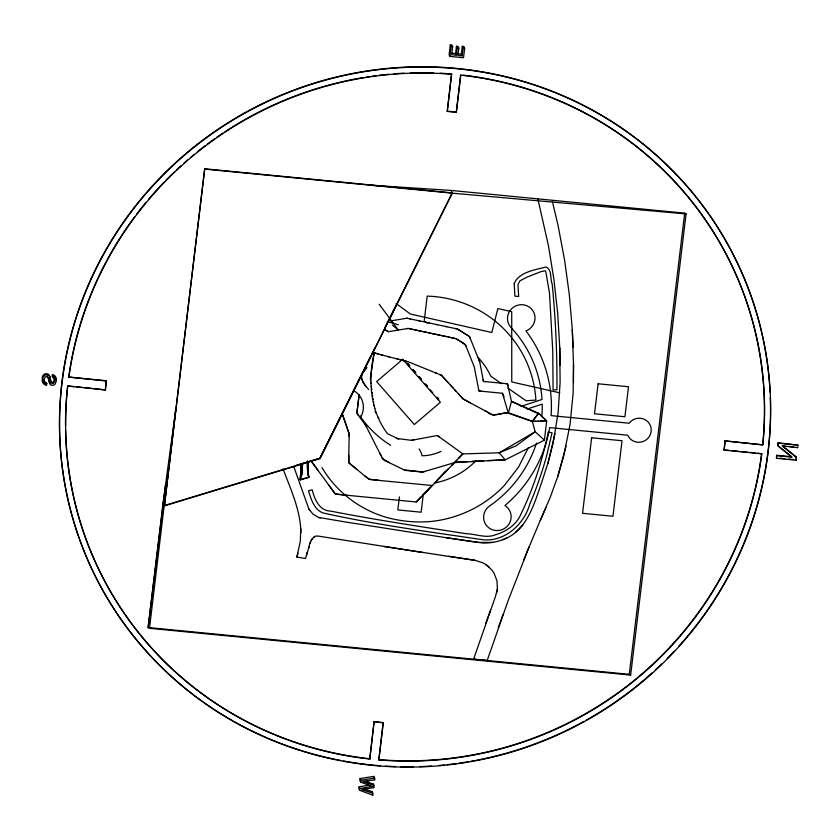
<?xml version="1.0" encoding="UTF-8"?>
<svg xmlns="http://www.w3.org/2000/svg" width="840" height="840" viewBox="0 0 840 840"><rect width="100%" height="100%" fill="white"/><g stroke="black" fill="none" stroke-linecap="round" stroke-linejoin="round"><path stroke-width="1.26" d="M560.133 365.316L559.755 348.075L560.112 382.421L558.086 413.238L552.993 443.541L547.911 463.439L555.03 433.493M573.457 382.515L573.51 364.938L573.143 393.225L569.961 425.072L563.587 456.498L557.602 477.078L566.066 446.093M348.789 455.217L348.925 462.935L356.832 469.298M523.645 560.322L529.074 546.945L508.084 600.758L487.2 660.502L473.624 659.127L495.506 596.4L497.448 588.703L496.933 580.724L494.151 573.395L491.904 570.045L486.087 564.648L489.227 567.189M307.661 461.349L307.734 469.024M307.629 464.719L307.734 461.507M300.804 533.033L300.752 528.98L300.332 541.191L296.846 557.077L298.022 553.172M307.913 472.08A68.302 66.602 -25.8 0 0 308.049 473.172L308.774 477.298L300.437 479.84L300.594 475.115M300.668 475.272L300.437 479.84L301.445 464.142M55.839 379.932L55.881 378.546M349.146 436.37L348.915 433.052L342.195 413.637M105.441 388.385L106.355 380.73L68.702 377.066A351.11 342.384 -25.8 0 1 109.232 256.095M74.088 386.631L67.589 386.001L105.43 389.97L106.355 380.73M175.854 408.901L163.054 503.108L148.113 627.522L149.499 628.299L630.662 675.098L686.07 213.927L684.684 213.15L450.996 190.417L369.957 185.167M450.996 190.417L452.33 193.179L320.072 458.64L164.388 505.869L204.708 168.798L452.183 192.875L384.878 327.947M164.388 505.869L204.708 168.798M359.09 395.073L356.895 413.291L366.66 426.825M368.361 785.274L359.111 786.797L358.88 788.687L359.678 790.335L372.855 795.165L372.278 791.658L363.741 788.865M373.076 793.317L361.694 789.6L373.769 787.615L374.02 785.432L362.681 781.389L374.693 779.856L374.115 776.349L360.098 778.544L359.867 780.465L360.665 782.124L372.246 786.429L359.909 788.456L359.111 786.797M359.678 790.335L359.909 788.456M360.665 782.124L360.895 780.202L360.098 778.544M450.303 44.835L449.117 54.758L449.915 56.406L463.512 57.729L464.667 48.143L463.858 46.484L462.294 46.326L461.36 54.138L462.157 55.797L457.957 55.388L458.84 48.069L458.031 46.41L456.467 46.263L455.584 53.571L456.393 55.23L451.689 54.779L452.666 46.641L451.868 44.993L450.303 44.835L451.101 46.494L449.915 56.406M399.399 496.913L397.834 509.943L421.144 512.201L423.329 493.962M440.024 73.195A351.11 342.384 -25.8 0 1 451.584 73.973L447.258 111.447L456.32 112.287L460.782 75.159A351.11 342.384 -25.8 0 1 762.825 444.875L725.014 440.906L762.825 444.875M447.258 111.447L451.584 73.973M374.105 721.571L369.779 759.034L374.105 721.571L383.303 722.715L378.84 759.906A351.11 342.384 -25.8 0 0 761.786 453.82L757.743 453.128M456.393 55.23L457.265 47.912L456.467 46.263M372.162 792.582L372.278 791.658M373.159 784.319L366.555 781.221L367.353 782.88M462.157 55.797L463.092 47.985L462.294 46.326M460.635 74.855L456.32 112.287M378.84 759.906L383.156 722.411M404.124 469.875L422.814 472.017L454.724 462.578L505.218 459.837L544.383 440.16L546.693 420.882L538.577 413.291L511.487 401.373L507.433 383.764L483.483 381.433L483.105 379.502M630.662 675.098L629.265 674.321L684.684 213.15L686.07 213.927L452.33 193.179L204.855 169.103M761.786 453.81L724.091 450.145L725.014 440.906M724.091 450.145L725.162 441.21M782.387 445.83L797.685 447.72L798 445.127L778.113 442.796L777.788 445.546L791.711 456.74L776.611 455.269L776.506 458.283L796.194 460.194L796.32 457.023L782.387 445.83L784.907 446.082M776.506 458.283L776.611 455.269M776.822 455.69L791.91 457.159L777.987 445.967L778.113 442.796M796.32 457.023L796.194 460.194M149.499 628.299L175.781 408.755M165.638 484.155L148.113 627.522L629.265 674.321M359.142 394.663L356.916 412.461L358.281 415.159M44.142 381.203A2.562 2.499 -25.8 0 0 45.003 382.011L46.82 383.565L46.536 385.224A5.187 5.061 -25.8 0 1 45.57 385.014A4.578 4.463 -25.8 0 1 43.932 384.069A4.253 4.137 -25.8 0 1 43.019 382.841A4.809 4.694 -25.8 0 1 42.693 381.927L42.882 377.916A5.492 5.355 -25.8 0 1 43.418 376.772L43.963 376.047A3.812 3.717 -25.8 0 1 45.098 375.207L45.602 374.987A3.675 3.581 -25.8 0 1 48.163 375.039A3.181 3.108 -25.8 0 1 49.361 375.879L49.812 376.541A5.187 5.061 -25.8 0 1 50.295 377.843L51.135 382.568L52.668 383.555A1.712 1.67 -25.8 0 0 53.445 383.366L54.715 381.518L54.474 378.504A2.321 2.257 -25.8 0 0 53.76 377.832L52.185 376.362L52.468 374.608L54.485 375.459A3.612 3.518 -25.8 0 1 55.346 376.509L55.671 377.318M52.7 377.444L52.468 374.608M46.158 383.313L46.295 382.483M496.776 592.641L497.448 588.703M384.983 327.978L376.068 345.944M546.693 420.882L532.319 421.376L508.326 413.228L511.487 401.373L539.585 414.236M361.568 375.249L362.114 373.611M296.814 557.014L305.55 558.537L307.314 552.374L306.401 555.419M307.335 552.437L309.204 546.294L308.752 547.869M547.88 463.376L541.485 482.927C533.999 504.536 526.712 531.374 502.677 539.752C496.461 542.052 489.794 543.197 483.063 542.986C437.913 536.844 392.952 529.263 347.907 522.396L318.644 517.44L320.24 517.923M309.236 546.357C309.194 541.475 314.654 534.828 317.121 536.109M310.727 541.821L310.191 543.27M557.571 477.015L550.252 497.249L540.309 520.391L546.084 507.15M490.529 610.102L485.615 623.731M503.129 614.303L498.257 627.827M331.737 433.734L331.391 434.501M362.26 373.926L361.715 375.554A6.962 6.793 -25.8 0 0 361.589 377.664L361.851 379.103M529.106 547.008L540.278 520.327M528.276 447.825L518.543 467.103L504.42 485.405A115.332 112.466 -25.8 0 1 430.878 521.482A124.026 120.939 -25.8 0 1 390.842 518.5M296.615 465.213L319.872 458.22L362.943 371.647M364.14 369.369L370.545 356.506M371.711 354.175L372.876 351.834M385.108 327.285L396.175 305.067M374.934 347.918L319.925 458.325L164.241 505.565M375.512 346.994L373.096 351.593L373.695 352.59L382.767 355.215M362.586 372.677L363.069 371.858M362.733 372.981L366.965 367.594M312.438 538.398L311.209 540.256M363.825 370.755L365.536 368.666M515.655 532.245L522.732 525.21M456.75 460.415L416.22 501.984L335.423 494.13L311.546 461.612L318.318 470.831M458.776 458.241L462.83 453.905L499.191 452.802L516.096 445.809L535.185 431.76L532.319 421.376L538.534 413.332L532.319 421.376L509.229 413.028M416.22 501.984L421.554 496.409M422.552 495.358L429.544 488.03M436.884 480.344L445.546 471.272M424.505 493.773L431.582 486.36M435.12 482.654L448.382 468.762M451.92 465.056L462.83 453.905L437.272 435.477L411.59 440.339L396.48 438.438M313.572 537.38L314.213 536.97M502.677 539.752L507.255 537.705M520.894 406.392L542.01 399.462A121.485 118.461 -25.8 0 0 511.035 327.537A13.839 13.492 -25.8 0 1 513.418 307.251A13.839 13.492 -25.8 0 1 533.505 311.798A13.839 13.492 -25.8 0 1 525.934 330.907A130.714 127.46 -25.8 0 1 551.093 415.622L629.192 423.224A12.306 11.991 -25.8 0 1 647.924 421.817A12.306 11.991 -25.8 0 1 645.708 440.192A12.306 11.991 -25.8 0 1 627.743 435.215L549.644 427.623A130.714 127.46 -25.8 0 1 504.945 505.544A13.839 13.492 -25.8 0 1 507.801 525.662A13.839 13.492 -25.8 0 1 487.106 526.25A13.839 13.492 -25.8 0 1 489.594 505.974A121.485 118.461 -25.8 0 0 536.487 443.09M527.426 408.986L542.199 404.135A121.485 118.461 -25.8 0 1 541.811 416.64M425.061 471.356L422.352 472.048L405.143 470.379L383.922 460.089L382.053 457.506M300.353 479.682L301.413 479.356M163.054 503.108L165.553 502.352M308.774 477.298L302.484 479.052M413.731 439.94L411.59 440.339M506.782 412.808L493.101 415.128L463.459 399.189L460.32 395.934M390.548 320.922L406.991 318.213L457.422 328.996L469.529 336.599L470.253 338.415M388.395 331.685L384.699 329.522L388.395 331.685L408.219 328.43L411.138 329.06M360.895 780.202L374.913 778.008M407.117 328.598L408.219 328.43M446.271 537.695L478.086 542.441L493.028 542.388M504.011 396.869L502.488 393.278L478.937 390.978L474.296 367.017L465.654 345.303L462.808 342.909M463.544 461.58L456.971 461.864L467.197 461.591M472.206 461.223L483.641 460.74M488.292 460.541L505.218 459.837L499.191 452.802L535.185 431.76L544.383 440.16M485.499 381.633L483.483 381.433L479.714 361.914L469.529 336.599L468.636 336.031M481.079 391.188L479.336 391.178L478.653 390.106M533.221 421.344L534.114 421.312M535.017 421.281L535.92 421.25M537.716 421.187L538.619 421.155M540.414 421.092L541.307 421.06M542.21 421.04L543.102 421.008M544.898 420.945L545.8 420.913M406.319 318.318L407.369 318.286M505.606 383.586L507.476 383.943L507.917 385.885M398.654 439.079L387.513 433.713C370.01 410.603 367.931 380.447 374.168 352.979L373.159 351.488M448.413 111.258L454.881 111.857M374.252 721.875L383.303 722.715M451.101 46.494L452.666 46.641M463.092 47.985L464.667 48.143M457.265 47.912L458.84 48.069M452.067 53.235L455.584 53.571M457.159 53.729L461.36 54.138M778.312 443.216L798 445.127M788.687 446.45L793.716 446.933M68.702 377.066L106.502 381.034M76.692 386.883L81.889 387.387M84.483 387.639L90.983 388.269M93.587 388.521L105.43 389.97M723.944 449.841L729.141 450.345M731.745 450.597L738.245 451.227M740.838 451.479L747.337 452.12M749.942 452.372L755.139 452.876M779.993 458.22L784.917 458.703M788.602 459.06L793.527 459.543M432.789 485.552L370.041 479.546L368.12 478.706L348.653 462.578L349.188 433.976L342.762 415.296M378.987 480.322L369.38 479.199L365.127 476.123M317.846 536.035L422.846 552.478L383.754 546.441M346.7 495.222L335.244 493.889L328.471 484.659M474.957 560.312L448.886 556.385L474.957 560.312L482.654 562.726L486.119 564.711M422.814 552.416L448.917 556.448M52.994 375.69L55.01 376.541A3.612 3.518 -25.8 0 1 55.87 377.591L56.364 381.014L55.125 384.09A3.465 3.381 -25.8 0 1 54.737 384.468A3.255 3.171 -25.8 0 1 54.075 384.909A3.602 3.518 -25.8 0 1 53.361 385.182A3.349 3.265 -25.8 0 1 52.364 385.298L51.671 385.214A3.003 2.929 -25.8 0 1 50.505 384.657C47.733 382.767 50.368 376.058 45.896 376.656A2.079 2.037 -25.8 0 0 45.077 377.202L44.121 379.491L44.667 382.284A2.562 2.499 -25.8 0 0 45.528 383.093L46.82 383.565M409.437 318.728L410.466 318.948M418.751 320.723L419.78 320.943M428.064 322.718L429.093 322.938M436.338 324.481L437.378 324.702M445.651 326.477L446.681 326.697M454.965 328.471L455.994 328.692M409.195 328.639L410.172 328.85M411.002 329.028L414.068 329.679M415.044 329.889L416.02 330.099M416.577 330.225L420.893 331.139M421.869 331.349L424.925 332.01M425.765 332.189L426.741 332.399M430.637 333.228L424.788 331.979M431.613 333.438L436.065 334.394M436.485 334.478L437.462 334.688M438.438 334.897L441.641 335.58M442.334 335.727L443.31 335.937M444.286 336.147L450.135 337.397M451.112 337.606L452.088 337.817M452.781 337.964L455.983 338.646L465.203 344.411L465.959 346.3M412.115 329.269L413.091 329.48M413.784 329.627L416.987 330.309M417.963 330.519L418.94 330.729M419.36 330.813L422.142 331.411M422.835 331.558L423.812 331.769M428.683 332.808L429.66 333.018M430.5 333.197L433.282 333.795M433.566 333.858L434.543 334.068M435.509 334.268L438.858 334.981M439.415 335.108L440.391 335.318M441.357 335.528L444.423 336.179M445.263 336.357L446.24 336.567M448.182 336.977L449.159 337.187M449.999 337.365L453.065 338.026M454.031 338.237L455.007 338.447M559.776 392.847L511.76 381.948L511.718 311.682L497.879 308.543L491.82 332.504L410.382 314.024L396.06 303.481M377.979 353.966L374.168 352.979L370.304 378.851M379.89 354.459L400.869 359.898M402.78 360.402L406.592 361.389M387.524 356.444L389.424 356.937M397.058 358.911L398.969 359.405M399.935 359.656L408.503 361.882L441.378 375.207L442.281 376.183M390.831 518.511L385.276 517.052A115.269 112.403 -25.8 0 1 357.378 504.157A115.332 112.466 -25.8 0 1 322.004 467.659M437.272 435.477L439.404 437.01M439.814 374.567L441.378 375.197L446.786 381.119M502.488 393.278L508.326 413.228C501.48 411.842 493.763 418.142 487.715 412.23M436.685 373.296L435.12 372.666M318.675 517.503L312.921 514.101L308.847 508.935L293.864 466.841M457.034 328.913L459.753 330.456M389.403 462.661L382.662 458.903L365.211 424.463M455.564 338.562L458.504 340.211M470.558 402.969L463.019 398.895L445.893 380.131M484.628 410.56L486.685 411.673M460.635 331.012L461.528 331.569M462.42 332.136L463.302 332.693M464.195 333.249L465.969 334.362M466.862 334.919L467.744 335.475M460.173 341.26L461.013 341.786M461.853 342.31L462.693 342.836M427.235 323.064L424.19 321.153L427.203 296.111A115.332 112.466 -25.8 0 1 535.899 400.04L526.144 400.806L507.959 388.143M501.532 383.67L490.833 376.226A76.881 74.981 -25.8 0 0 477.96 357.315M782.597 446.25L796.52 457.443M392.354 325.059L398.307 330.046L379.197 304.248M540.603 415.191L541.622 416.136M542.63 417.081L543.648 418.036M544.667 418.981L545.685 419.927M368.592 389.571L363.5 382.988M47.334 375.889L49.98 383.565A3.003 2.929 -25.8 0 0 50.726 383.995M447.689 382.106L448.592 383.093M450.397 385.077L451.3 386.064M452.204 387.051L453.106 388.038M454.902 390.012L455.805 390.999M443.184 377.171L444.99 379.144M458.514 393.96L459.417 394.947M407.915 363.752L409.626 365.705M413.06 369.611L415.622 372.54M419.044 376.446L421.617 379.376M425.911 384.269L427.298 385.854M407.211 363.08L409.784 366.009M413.207 369.915L415.769 372.844M437.168 397.257L438.732 398.906M406.949 363.332L409.521 366.261M412.944 370.167L415.506 373.096M418.929 377.003L421.502 379.932M424.925 383.838L427.497 386.768M430.059 389.697L432.632 392.627M436.905 397.509L438.617 399.462M364.822 385.056L365.935 386.536M375.753 413.018L375.05 411.358M362.754 381.455L364.235 383.828M308.879 508.998L309.677 510.363M378.231 417.375L378.851 418.457M362.659 381.381L363.647 383.292M380.184 453.779L380.909 455.228M537.841 198.807L548.415 245.543L553.928 279.51L557.728 313.74L559.787 348.138M573.153 347.435L572.292 329.826L573.542 365.001M360.108 415.821L360.707 417.05A108.686 105.987 -25.8 0 0 390.6 445.274M374.157 778.754L374.693 779.856M373.223 783.773L374.02 785.432M373.359 786.786L373.769 787.615M372.456 794.336L372.855 795.165M46.095 384.321L46.536 385.224M54.075 377.643L54.191 380.425L52.92 382.284A1.712 1.67 -25.8 0 1 52.143 382.473L50.705 381.685L50.032 378.231M283.048 468.888C290.409 488.439 299.439 508.043 300.783 529.043M362.008 379.785L362.806 381.685M43.932 380.825L43.575 379.449M479.062 360.286L479.756 362.114M361.694 378.788L362.156 380.09M552.384 201.453L558.106 225.719L564.596 260.159L569.341 294.913L572.324 329.889M49.907 377.412L49.77 376.761A5.187 5.061 -25.8 0 0 49.287 375.459L48.836 374.798A3.181 3.108 -25.8 0 0 47.639 373.957A3.633 3.539 -25.8 0 0 45.854 373.727A3.675 3.581 -25.8 0 0 45.077 373.905L44.573 374.126A3.812 3.717 -25.8 0 0 43.438 374.966L42.903 375.69A5.492 5.355 -25.8 0 0 42.368 376.834L42.168 380.846A4.809 4.694 -25.8 0 0 42.368 381.465A4.253 4.137 -25.8 0 0 43.187 382.767A4.578 4.463 -25.8 0 0 45.045 383.933M308.7 477.141L307.556 467.702A80.997 78.981 -25.8 0 1 307.534 461.129M308.049 473.172L308.711 477.162L308.038 473.025M370.471 379.995L370.556 380.562M370.892 382.841L370.976 383.407M371.385 386.264L371.469 386.831M371.805 389.12L371.889 389.687M372.309 392.532L372.382 393.11M372.719 395.388L372.803 395.955M373.223 398.811L373.306 399.378M373.632 401.656L373.716 402.234M374.136 405.08L374.22 405.647M374.556 407.935L374.64 408.503M361.536 378.063L361.431 377.36A6.962 6.793 -25.8 0 1 361.452 375.974M307.587 461.286L308.133 473.34M202.409 701.432A357.21 348.338 -25.8 0 1 247.59 111.269A357.21 348.338 -25.8 0 1 770.07 392.259M770.291 397.341A357.21 348.338 -25.8 0 1 738.034 556.658M737.478 557.833A357.21 348.338 -25.8 0 1 678.636 646.443M674.31 651.137A357.21 348.338 -25.8 0 1 667.244 658.497M661.794 663.873A357.21 348.338 -25.8 0 1 655.305 670.016M652.481 672.588A357.21 348.338 -25.8 0 1 598.111 713.192M597.03 713.843A357.21 348.338 -25.8 0 1 585.984 720.279M583.758 721.518A357.21 348.338 -25.8 0 1 538.419 742.571M537.212 743.033A357.21 348.338 -25.8 0 1 507.959 752.755M506.73 753.102A357.21 348.338 -25.8 0 1 475.681 760.421M474.39 760.662A357.21 348.338 -25.8 0 1 470.516 761.365M467.933 761.807A357.21 348.338 -25.8 0 1 458.84 763.214M456.236 763.571A357.21 348.338 -25.8 0 1 447.122 764.683M444.507 764.957A357.21 348.338 -25.8 0 1 439.331 765.45M431.582 766.038A357.21 348.338 -25.8 0 1 419.937 766.605M413.469 766.763A357.21 348.338 -25.8 0 1 400.659 766.731M395.567 766.595A357.21 348.338 -25.8 0 1 385.403 766.101M380.331 765.744A357.21 348.338 -25.8 0 1 343.413 760.966M340.882 760.494A357.21 348.338 -25.8 0 1 337.092 759.759M335.832 759.497A357.21 348.338 -25.8 0 1 301.885 750.76M300.647 750.372A357.21 348.338 -25.8 0 1 267.677 738.161M266.49 737.646A357.21 348.338 -25.8 0 1 233.919 721.486M232.796 720.846A357.21 348.338 -25.8 0 1 203.438 702.177M369.779 759.034A351.11 342.384 -25.8 0 1 67.736 386.306M68.849 377.37A351.11 342.384 -25.8 0 1 451.731 74.277M463.187 75.148A351.11 342.384 -25.8 0 1 762.678 444.57M761.639 453.516A351.11 342.384 -25.8 0 1 378.693 759.612M369.631 758.73A351.11 342.384 -25.8 0 1 65.573 430.479M65.51 425.418A351.11 342.384 -25.8 0 1 67.452 387.261M109.851 254.982A351.11 342.384 -25.8 0 1 134.831 216.562M136.385 214.505A351.11 342.384 -25.8 0 1 146.003 202.367M148.491 199.406A351.11 342.384 -25.8 0 1 164.273 181.997M166.089 180.128A351.11 342.384 -25.8 0 1 174.405 171.938M176.243 170.195A351.11 342.384 -25.8 0 1 180.894 165.9M183.729 163.359A351.11 342.384 -25.8 0 1 187.541 160.02M190.439 157.542A351.11 342.384 -25.8 0 1 194.334 154.297M197.284 151.903A351.11 342.384 -25.8 0 1 205.275 145.666M207.302 144.144A351.11 342.384 -25.8 0 1 214.494 138.915M216.562 137.456A351.11 342.384 -25.8 0 1 222.852 133.161M224.973 131.764A351.11 342.384 -25.8 0 1 322.108 86.961M323.337 86.604A351.11 342.384 -25.8 0 1 363.668 77.511M366.177 77.112A351.11 342.384 -25.8 0 1 369.936 76.535M372.445 76.177A351.11 342.384 -25.8 0 1 376.215 75.663M378.725 75.348A351.11 342.384 -25.8 0 1 388.794 74.267M393.887 73.826A351.11 342.384 -25.8 0 1 404.103 73.174M410.487 72.912A351.11 342.384 -25.8 0 1 433.587 72.922M475.933 460.782A76.881 74.981 -25.8 0 1 434.48 483.021M387.366 321.741A108.686 105.987 -25.8 0 1 398.328 324.839M441.021 451.395A46.127 44.982 -25.8 0 1 422.09 455.794A19.835 19.341 -25.8 0 0 419.076 449.001M353.524 390.548A19.835 19.341 -25.8 0 1 360.696 417.05M307.797 470.988A68.302 66.602 -25.8 0 1 307.619 468.794M307.786 473.046A68.156 64.428 29.7 0 1 307.346 464.741M307.534 464.762A84.126 79.548 28.5 0 1 307.608 461.906M301.76 475.167A500.209 425.691 -54.4 0 1 302.568 464.006M301.686 475.01A500.209 425.691 -54.4 0 1 302.494 463.848M300.457 477.372L300.363 479.703L301.203 463.565L300.457 477.372M514.216 283.626L514.868 296.131L518.668 296.499L517.976 284.634L519.855 280.896L526.669 277.274L540.928 271.656L545.212 270.753L545.832 271.73L549.507 293.213L552.751 350.973L553.087 389.865L556.92 389.823C557.256 354.585 555.629 319.284 552.216 284.245C549.938 279.279 552.426 269.262 545.822 267.015C535.216 269.85 518.7 272.108 514.216 283.626M591.633 437.776L582.55 513.303L612.948 516.264L622.03 440.727L591.633 437.776M598.111 383.786L594.51 413.784L624.908 416.735L628.509 386.747L598.111 383.786M548.31 432.106C542.094 461.401 532.885 490.214 519.53 517.041C514.49 526.113 505.25 531.804 495.548 534.765C486.014 538.692 475.87 533.904 466.127 533.694C420.956 526.701 375.721 519.897 330.855 511.151C319.284 510.846 314.591 499.328 312.207 489.804L308.5 490.812C311.105 499.076 314.076 509.88 323.243 512.999C375.869 524.738 429.503 531.856 482.822 539.731C504.683 542.01 524.076 524.444 529.778 504.168A383.082 373.569 -25.8 0 0 546.641 455.711L552.058 432.82L548.31 432.106M402.707 359.31L376.656 381.57L414.32 424.536L440.37 402.276L402.707 359.31M355.31 763.224A357.21 348.338 -25.8 0 0 748.545 289.096A357.21 348.338 -25.8 0 0 141.498 198.922A357.21 348.338 -25.8 0 0 355.31 763.224"/></g></svg>
